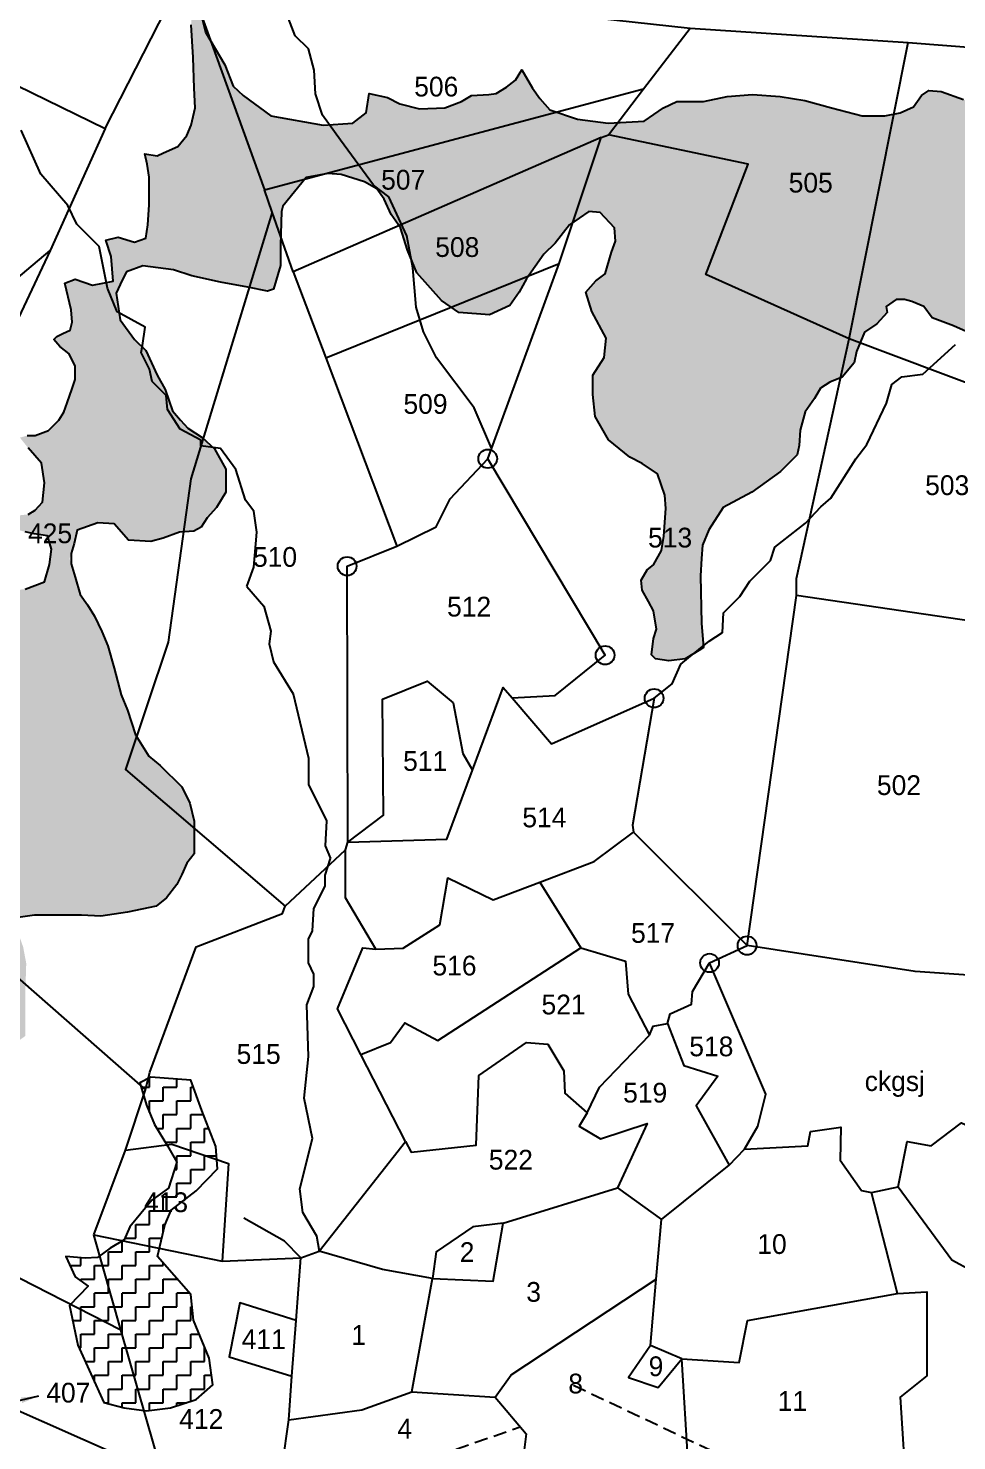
# Model space of a CAD drawing. Header units: metres. Extents: x 287585 to 289459, y 1999646 to 2003273.
# Drawn here: x 288528 to 288870, y 2001713 to 2002233 of the extents above; entities that cross this region are included whole.
import ezdxf
from ezdxf.enums import TextEntityAlignment as Align

# ---------------------------------------------------------------- set-up
doc = ezdxf.new("R2010")
doc.units = ezdxf.units.M
doc.header["$MEASUREMENT"] = 0
doc.linetypes.add('DASHED', pattern=[0.75, 0.5, -0.25])
for name, color, linetype in [('LINE_FOOTPATH', 1, 'DASHED'), ('LINE_WATER', 4, 'Continuous'), ('POLY_HATCH', 12, 'Continuous'), ('POLY_PARCEL', 6, 'Continuous'), ('SYM_ARROW', 1, 'Continuous'), ('SYM_STONE', 1, 'Continuous'), ('TEXT_MAPIN', 7, 'Continuous'), ('TEXT_PARCEL', 7, 'Continuous')]:
    doc.layers.add(name, color=color, linetype=linetype)
doc.styles.get("Standard").update_dxf_attribs({"font": 'arial.ttf'})
doc.styles.add('TEXT_MAP', font='')
doc.styles.get('TEXT_MAP').set_extended_font_data('Kruti Dev 050')
doc.dimstyles.get("Standard").update_dxf_attribs({"dimtxt": 0.18, "dimasz": 0.18, "dimexe": 0.18, "dimexo": 0.0625, "dimgap": 0.09, "dimtad": 0, "dimtih": 1, "dimtoh": 1, "dimdec": 4, "dimzin": 0, "dimdsep": 46, "dimtxsty": 'Standard', "dimcen": 0.09, "dimadec": 0, "dimazin": 0, "dimtfac": 1, "dimtdec": 4, "dimtofl": 0, "dimtmove": 0, "dimatfit": 3, "dimfxl": 0, "dimtolj": 1, "dimtzin": 0, "dimarcsym": 0})
pattern_1 = [(0, (287074.561, 1999435.934), (5.1625404, 5.1625404), [5.16254, -5.16254]), (90, (287079.7237, 1999435.934), (-5.1625404, 5.1625404), [5.16254, -5.16254])]

# ---------------------------------------------------------------- blocks, each defined once
blk = doc.blocks.new('STONE')
blk.add_circle((0, 0), 0.851)
blk = doc.blocks.new('TEXTARROW')
blk.add_leader([(0.04, -0.01), (8.68, -0.01)], dimstyle='Standard', override={"dimtxt": 2.5, "dimasz": 2.5, "dimexe": 1.25, "dimexo": 0.625, "dimgap": 0.625, "dimtad": 1, "dimtih": 0, "dimtoh": 0, "dimzin": 8, "dimcen": 2.5, "dimtofl": 1})
blk = doc.blocks.new('9678')
at = {"layer": 'POLY_HATCH'}
h = blk.add_hatch(dxfattribs=at)
h.set_pattern_fill('ZIGZAG', color=256, scale=41.300323, style=0)
h.set_pattern_definition(pattern_1)
h.paths.add_polyline_path([(288958.32, 2002208.37), (288953.7, 2002214.92), (288948.31, 2002222.61), (288941.26, 2002236.58), (288939.34, 2002230.04), (288936.26, 2002226.96), (288931.64, 2002224.26), (288926.24, 2002223.49), (288918.54, 2002223.88), (288912.38, 2002226.19), (288905.83, 2002228.88), (288897.36, 2002231.96), (288892.74, 2002232.35), (288890.05, 2002230.42), (288886.96, 2002226.19), (288881.96, 2002223.88), (288876.18, 2002222.72), (288867.71, 2002222.72), (288856.16, 2002225.8), (288846.14, 2002228.5), (288836.9, 2002230.04), (288826.5, 2002230.81), (288816.88, 2002230.04), (288808.02, 2002228.11), (288798.01, 2002228.11), (288793, 2002225.8), (288785.68, 2002220.8), (288772.21, 2002220.03), (288760.65, 2002221.57), (288750.25, 2002225.03), (288746.4, 2002229.27), (288743.71, 2002233.12), (288739.65, 2002240.05), (288737.34, 2002236.2), (288733.87, 2002233.5), (288730.02, 2002231.19), (288727.32, 2002230.81), (288720.78, 2002230.42), (288716.93, 2002228.11), (288710.77, 2002225.8), (288701.14, 2002225.42), (288693.82, 2002227.34), (288689.2, 2002229.65), (288682.27, 2002231.19), (288681.11, 2002223.88), (288676.11, 2002220.03), (288664.94, 2002219.26), (288645.3, 2002222.73), (288634.9, 2002230.42), (288631.05, 2002233.89), (288627.97, 2002241.97), (288620.65, 2002254.29), (288618.34, 2002263.91), (288616.03, 2002265.83), (288615.26, 2002256.98), (288616.03, 2002244.66), (288616.42, 2002233.12), (288616.8, 2002225.8), (288615.26, 2002219.26), (288613.72, 2002215.41), (288610.26, 2002211.18), (288604.86, 2002208.87), (288602.55, 2002207.72), (288597.93, 2002208.49), (288598.7, 2002204.64), (288599.47, 2002199.63), (288599.47, 2002189.24), (288599.02, 2002181.73), (288598.25, 2002176.73), (288594.01, 2002175.19), (288587.85, 2002177.11), (288583.23, 2002175.96), (288585.16, 2002169.8), (288585.93, 2002160.56), (288578.23, 2002159.02), (288571.68, 2002161.33), (288567.83, 2002159.79), (288570.14, 2002149.79), (288570.52, 2002145.17), (288569.75, 2002142.09), (288567.06, 2002140.93), (288564.75, 2002139.78), (288563.59, 2002138.62), (288565.9, 2002135.93), (288569.37, 2002133.24), (288571.68, 2002128.62), (288571.68, 2002123.61), (288570.52, 2002120.15), (288568.6, 2002114.76), (288566.86, 2002109.57), (288561.67, 2002104.37), (288556.66, 2002102.45), (288553.58, 2002102.45), (288550.88, 2002101.68), (288553.96, 2002097.83), (288558.97, 2002092.05), (288560.13, 2002084.74), (288559.36, 2002077.43), (288555.46, 2002072.98), (288550.5, 2002072.43), (288537.4, 2002075.12), (288540.87, 2002070.89), (288547.03, 2002067.81), (288552.81, 2002066.27), (288556.27, 2002065.5), (288561.28, 2002064.73), (288562.82, 2002059.73), (288562.05, 2002053.95), (288560.13, 2002047.41), (288552.81, 2002044.72), (288546.65, 2002043.95), (288530.86, 2002043.95), (288521.94, 2002041.02), (288512.31, 2002032.94), (288509.61, 2002027.17), (288507.3, 2002020.62), (288506.53, 2002013.31), (288510.77, 2002008.69), (288514.23, 2002006), (288523.09, 2002002.92), (288526.17, 2001999.46), (288527.71, 2001995.22), (288525.4, 2001991.37), (288520.01, 2001987.53), (288515, 2001984.06), (288513.85, 2001980.98), (288520.39, 2001970.98), (288522.71, 2001963.28), (288523.86, 2001954.43), (288522.32, 2001948.27), (288519.24, 2001943.65), (288510.77, 2001942.5), (288497.29, 2001942.11), (288493.82, 2001942.88), (288486.12, 2001943.65), (288473.41, 2001946.34), (288468.79, 2001947.11), (288470.72, 2001941.73), (288472.64, 2001935.18), (288472.64, 2001926.72), (288469.56, 2001919.4), (288466.87, 2001919.02), (288459.55, 2001924.41), (288453.39, 2001933.26), (288451.08, 2001943.65), (288447.61, 2001949.04), (288442.6, 2001950.19), (288439.14, 2001946.34), (288432.59, 2001941.73), (288429.51, 2001940.19), (288426.05, 2001940.57), (288423.74, 2001942.88), (288420.65, 2001945.96), (288419.45, 2001943.16), (288417.14, 2001941.24), (288414.83, 2001938.16), (288412.9, 2001934.69), (288407.89, 2001932), (288405.2, 2001929.3), (288401.35, 2001925.46), (288401.73, 2001920.84), (288403.66, 2001913.91), (288404.43, 2001909.68), (288414.06, 2001904.29), (288421.76, 2001898.13), (288429.46, 2001898.51), (288436.97, 2001902.72), (288451.22, 2001904.65), (288458.15, 2001905.42), (288471.63, 2001903.88), (288483.56, 2001898.49), (288488.57, 2001892.33), (288495.89, 2001881.17), (288506.28, 2001873.09), (288513.6, 2001869.62), (288521.3, 2001867.31), (288537.48, 2001870.39), (288545.56, 2001871.16), (288552.88, 2001876.55), (288552.88, 2001886.56), (288552.88, 2001891.95), (288553.27, 2001903.88), (288552.11, 2001910.03), (288550.19, 2001915.42), (288550.19, 2001921.2), (288556.35, 2001921.97), (288562.51, 2001921.97), (288574.06, 2001921.97), (288581.38, 2001921.58), (288591.39, 2001923.12), (288596.78, 2001924.28), (288602.17, 2001925.43), (288606.02, 2001928.51), (288609.88, 2001933.51), (288611.8, 2001937.36), (288613.73, 2001941.59), (288616.42, 2001945.06), (288616.42, 2001953.14), (288616.42, 2001957.37), (288614.81, 2001964.14), (288611.73, 2001970.29), (288603.64, 2001978.38), (288599.41, 2001981.84), (288594.4, 2001989.92), (288591.32, 2001999.16), (288589.01, 2002004.93), (288586.31, 2002014.94), (288584, 2002023.41), (288581.69, 2002028.8), (288579, 2002034.57), (288576.3, 2002038.8), (288573.61, 2002042.65), (288571.68, 2002049.19), (288569.55, 2002056.1), (288571.3, 2002061.89), (288572.45, 2002066.9), (288580.15, 2002069.59), (288586.31, 2002069.21), (288591.71, 2002063.05), (288600.18, 2002062.66), (288604.8, 2002063.82), (288610.96, 2002066.13), (288616.35, 2002066.51), (288619.05, 2002068.05), (288621.36, 2002071.52), (288624.82, 2002075.37), (288628.29, 2002081.14), (288628.3, 2002089.79), (288624.06, 2002097.49), (288619.44, 2002101.73), (288614.05, 2002105.19), (288611.35, 2002108.27), (288608.27, 2002111.73), (288605.58, 2002119.81), (288602.5, 2002125.2), (288598.26, 2002134.44), (288594.03, 2002138.67), (288588.63, 2002145.99), (288587.09, 2002155.99), (288589.4, 2002161), (288590.94, 2002164.08), (288597.11, 2002166.38), (288608.66, 2002164.85), (288615.59, 2002162.54), (288626.37, 2002160.23), (288636.63, 2002158.34), (288643.95, 2002156.8), (288646.26, 2002157.57), (288648.96, 2002166.42), (288648.96, 2002174.12), (288649.39, 2002188.33), (288658.58, 2002199.52), (288666.67, 2002201.06), (288671.68, 2002200.68), (288680.53, 2002197.98), (288685.15, 2002195.29), (288687.85, 2002191.44), (288690.55, 2002185.67), (288694.01, 2002180.67), (288696.71, 2002172.2), (288700.17, 2002163.73), (288709.42, 2002153.34), (288715.96, 2002148.72), (288727.52, 2002147.95), (288735.22, 2002151.41), (288738.68, 2002156.42), (288741.38, 2002161.42), (288747.93, 2002170.66), (288752.16, 2002174.89), (288757.55, 2002181.82), (288764.87, 2002186.82), (288769.11, 2002186.44), (288774.5, 2002180.67), (288774.88, 2002175.66), (288773.34, 2002171.43), (288771.03, 2002163.35), (288767.57, 2002160.65), (288763.71, 2002156.42), (288766.03, 2002149.11), (288771.42, 2002139.1), (288770.65, 2002131.79), (288766.41, 2002125.24), (288766.41, 2002117.93), (288767.24, 2002109.67), (288772.24, 2002100.82), (288780.33, 2002094.28), (288784.95, 2002091.97), (288790.73, 2002088.12), (288793.43, 2002080.04), (288793.81, 2002075.03), (288793.04, 2002064.64), (288792.27, 2002059.25), (288789.19, 2002053.86), (288786.88, 2002051.94), (288784.57, 2002048.09), (288784.95, 2002044.24), (288787.26, 2002040.01), (288789.19, 2002036.54), (288790.34, 2002029.62), (288789.19, 2002026.15), (288788.42, 2002020), (288789.96, 2002018.46), (288794.97, 2002017.69), (288801.13, 2002018.46), (288806.9, 2002021.92), (288808.06, 2002022.69), (288807.29, 2002031.93), (288806.9, 2002049.63), (288807.29, 2002056.17), (288807.67, 2002061.18), (288809.98, 2002066.95), (288815.38, 2002075.42), (288826.16, 2002081.19), (288836.94, 2002088.89), (288843.18, 2002095.22), (288843.95, 2002098.68), (288844.33, 2002104.46), (288846.26, 2002111.38), (288849.72, 2002116.39), (288852.03, 2002120.24), (288855.5, 2002122.55), (288860.12, 2002124.47), (288864.74, 2002129.86), (288865.51, 2002134.09), (288868.59, 2002141.4), (288873.22, 2002144.48), (288877.07, 2002148.72), (288876.68, 2002151.03), (288880.53, 2002153.72), (288884.46, 2002153.72), (288890.93, 2002151.03), (288894.01, 2002146.79), (288902.1, 2002143.71), (288912.5, 2002139.1), (288924.05, 2002134.86), (288928.28, 2002132.55), (288934.45, 2002131.4), (288937.91, 2002132.17), (288940.99, 2002133.71), (288947.15, 2002138.33), (288953.7, 2002143.71), (288960.63, 2002149.87), (288963.71, 2002154.87), (288965.25, 2002159.49), (288966.41, 2002170.27), (288967.95, 2002180.28), (288968.33, 2002189.9), (288964.48, 2002196.44)])
h = blk.add_hatch(dxfattribs=at)
h.set_pattern_fill('ZIGZAG', color=256, scale=41.300323, style=0)
h.set_pattern_definition(pattern_1)
h.paths.add_polyline_path([(288582.44, 2001738.69), (288590.09, 2001736.6), (288598.44, 2001735.56), (288607.48, 2001736.6), (288617.22, 2001739.73), (288623.47, 2001745.29), (288622.08, 2001755.37), (288616.17, 2001769.61), (288615.13, 2001779.34), (288602.61, 2001793.59), (288606.45, 2001809.9), (288617.22, 2001818.27), (288625.21, 2001826.61), (288624.52, 2001834.95), (288619.3, 2001848.5), (288615.13, 2001859.97), (288600.18, 2001861.01), (288596, 2001858.92), (288598.44, 2001850.58), (288601.57, 2001843.29), (288606.44, 2001835.29), (288609.91, 2001829.04), (288606.78, 2001819.31), (288600.53, 2001814.79), (288592.18, 2001804.71), (288590.09, 2001799.85), (288584.88, 2001796.72), (288580.01, 2001793.24), (288575.49, 2001792.9), (288568.19, 2001793.59), (288571.67, 2001785.95), (288576.53, 2001782.47), (288569.58, 2001775.17), (288572.71, 2001760.23)])
at = {"layer": 'LINE_FOOTPATH', "ltscale": 10, "flags": 128}
for points in [[(288759.07, 2001745.18), (288818.68, 2001716.96), (288895.78, 2001703.97), (288956.29, 2001674.85), (288986.32, 2001662.3), (289010.79, 2001659.51), (289017.51, 2001656.38), (289129.12, 2001576.19), (289154.67, 2001558.27), (289205.77, 2001566.78), (289241.63, 2001568.37)], [(288646.43, 2001690.8), (288697.66, 2001715.16), (288739.11, 2001729.51)]]:
    blk.add_lwpolyline(points, dxfattribs=at)
at = {"layer": 'LINE_WATER'}
for points in [[(288728.3, 2002097.73), (288721.8, 2002112.96), (288707.53, 2002131.67), (288702.63, 2002141.47), (288699.96, 2002150.83), (288698.62, 2002165.53), (288696.39, 2002177.56), (288689.7, 2002192.26), (288683.91, 2002196.72), (288671.42, 2002213.65), (288664.74, 2002223.01), (288662.06, 2002231.03), (288661.62, 2002239.94), (288659.39, 2002247.96), (288654.48, 2002252.86), (288649.13, 2002266.67)], [(288558.75, 2002200.85), (288551.36, 2002217.38)], [(288636.3, 2002045.65), (288638.92, 2002053), (288639.97, 2002066.11), (288638.92, 2002073.98), (288635.78, 2002078.17), (288632.11, 2002089.71), (288626.34, 2002097.58), (288618.99, 2002098.63), (288618.99, 2002100.73), (288611.13, 2002104.92), (288606.4, 2002112.27), (288605.88, 2002117.51), (288600.63, 2002122.76), (288599.59, 2002127.48), (288596.44, 2002133.77), (288596.96, 2002136.39), (288598.01, 2002143.21), (288587.52, 2002148.98), (288583.85, 2002157.9), (288580.7, 2002173.64), (288572.31, 2002182.03), (288568.95, 2002189.02), (288558.75, 2002200.85)], [(288789.42, 2002003.63), (288796.17, 2002009.02), (288799.46, 2002016.42), (288802.34, 2002018.89), (288810.16, 2002025.06), (288815.1, 2002028.35), (288815.51, 2002035.75), (288821.68, 2002041.92), (288825.38, 2002047.68), (288833.2, 2002055.49), (288834.85, 2002060.43), (288846.37, 2002069.48), (288852.13, 2002075.64), (288855.84, 2002078.93), (288865.3, 2002093.74), (288869.42, 2002099.09), (288876.82, 2002114.72), (288878.88, 2002121.71), (288882.59, 2002124.59), (288890.51, 2002125.63), (288902.85, 2002136.74)], [(288636.3, 2002045.65), (288642.6, 2002038.31), (288645.22, 2002028.87), (288644.69, 2002024.15), (288646.27, 2002017.33), (288653.61, 2002005.27), (288659.38, 2001981.14), (288659.38, 2001971.17), (288666.2, 2001957.54), (288665.67, 2001948.09), (288667.77, 2001943.37)], [(288663.58, 2001795.46), (288662.53, 2001801.23), (288657.28, 2001810.15), (288656.23, 2001819.06), (288660.95, 2001837.95), (288657.81, 2001853.16), (288659.38, 2001868.89), (288658.86, 2001888.3), (288661.48, 2001895.12), (288661.48, 2001899.84), (288659.38, 2001904.04), (288659.38, 2001912.95), (288660.95, 2001916.1), (288661.48, 2001924.49), (288665.67, 2001932.88), (288665.67, 2001937.08), (288667.77, 2001943.37)], [(288656.58, 2001793.11), (288650.36, 2001799.41), (288635.13, 2001808.04)]]:
    blk.add_lwpolyline(points, dxfattribs=at)
at = {"layer": 'POLY_HATCH'}
for points in [[(288552.81, 2002044.72), (288560.13, 2002047.41), (288562.05, 2002053.95), (288562.82, 2002059.73), (288561.28, 2002064.73), (288556.27, 2002065.5), (288552.81, 2002066.27)], [(288553.96, 2002072.81), (288556.66, 2002074.35), (288559.36, 2002077.43), (288560.13, 2002084.74), (288558.97, 2002092.05), (288553.96, 2002097.83)], [(288553.58, 2002102.45), (288556.66, 2002102.45), (288561.67, 2002104.37), (288565.52, 2002108.22), (288567.44, 2002111.3), (288568.6, 2002114.76), (288570.52, 2002120.15), (288571.68, 2002123.61), (288571.68, 2002128.62), (288569.37, 2002133.24), (288565.9, 2002135.93), (288563.59, 2002138.62), (288564.75, 2002139.78), (288567.06, 2002140.93), (288569.75, 2002142.09), (288570.52, 2002145.17), (288570.14, 2002149.79), (288567.83, 2002159.79), (288571.68, 2002161.33), (288578.23, 2002159.02), (288585.93, 2002160.56), (288585.16, 2002169.8), (288583.23, 2002175.96), (288587.85, 2002177.11), (288594.01, 2002175.19), (288598.25, 2002176.73), (288599.02, 2002181.73), (288599.47, 2002189.24), (288599.47, 2002199.63), (288598.7, 2002204.64), (288597.93, 2002208.49), (288602.55, 2002207.72), (288604.86, 2002208.87), (288610.26, 2002211.18), (288613.72, 2002215.41), (288615.26, 2002219.26), (288616.8, 2002225.8), (288616.42, 2002233.12), (288616.03, 2002244.66), (288615.26, 2002256.98)], [(288618.34, 2002263.91), (288620.65, 2002254.29), (288627.97, 2002241.97), (288631.05, 2002233.89), (288634.9, 2002230.42), (288645.3, 2002222.73), (288664.94, 2002219.26), (288676.11, 2002220.03), (288681.11, 2002223.88), (288682.27, 2002231.19), (288689.2, 2002229.65), (288693.82, 2002227.34), (288701.14, 2002225.42), (288710.77, 2002225.8), (288716.93, 2002228.11), (288720.78, 2002230.42), (288727.32, 2002230.81), (288730.02, 2002231.19), (288733.87, 2002233.5), (288737.34, 2002236.2), (288739.65, 2002240.05), (288743.71, 2002233.12), (288746.4, 2002229.27), (288750.25, 2002225.03), (288760.65, 2002221.57), (288772.21, 2002220.03), (288785.68, 2002220.8), (288793, 2002225.8), (288798.01, 2002228.11), (288808.02, 2002228.11), (288816.88, 2002230.04), (288826.5, 2002230.81), (288836.9, 2002230.04), (288846.14, 2002228.5), (288856.16, 2002225.8), (288867.71, 2002222.72), (288876.18, 2002222.72), (288881.96, 2002223.88), (288886.96, 2002226.19), (288890.05, 2002230.42), (288892.74, 2002232.35), (288897.36, 2002231.96), (288905.83, 2002228.88)], [(288912.5, 2002139.1), (288902.1, 2002143.71), (288894.01, 2002146.79), (288890.93, 2002151.03), (288886.31, 2002152.95), (288883.61, 2002153.72), (288880.53, 2002153.72), (288876.68, 2002151.03), (288877.07, 2002148.72), (288873.22, 2002144.48), (288868.59, 2002141.4), (288865.51, 2002134.09), (288864.74, 2002129.86), (288860.12, 2002124.47), (288855.5, 2002122.55), (288852.03, 2002120.24), (288849.72, 2002116.39), (288846.26, 2002111.38), (288844.33, 2002104.46), (288843.95, 2002098.68), (288843.18, 2002095.22), (288836.94, 2002088.89), (288826.16, 2002081.19), (288815.38, 2002075.42), (288809.98, 2002066.95), (288807.67, 2002061.18), (288807.29, 2002056.17), (288806.9, 2002049.63), (288807.29, 2002031.93), (288808.06, 2002022.69), (288806.9, 2002021.92), (288801.13, 2002018.46), (288794.97, 2002017.69), (288789.96, 2002018.46), (288788.42, 2002020), (288789.19, 2002026.15), (288790.34, 2002029.62), (288789.19, 2002036.54), (288787.26, 2002040.01), (288784.95, 2002044.24), (288784.57, 2002048.09), (288786.88, 2002051.94), (288789.19, 2002053.86), (288792.27, 2002059.25), (288793.04, 2002064.64), (288793.81, 2002075.03), (288793.43, 2002080.04), (288790.73, 2002088.12), (288784.95, 2002091.97), (288780.33, 2002094.28), (288772.24, 2002100.82), (288767.24, 2002109.67), (288766.41, 2002117.93), (288766.41, 2002125.24), (288770.65, 2002131.79), (288771.42, 2002139.1), (288766.03, 2002149.11), (288763.71, 2002156.42), (288767.57, 2002160.65), (288771.03, 2002163.35), (288773.34, 2002171.43), (288774.88, 2002175.66), (288774.5, 2002180.67), (288769.11, 2002186.44), (288764.87, 2002186.82), (288757.55, 2002181.82), (288752.16, 2002174.89), (288747.93, 2002170.66), (288741.38, 2002161.42), (288738.68, 2002156.42), (288735.22, 2002151.41), (288727.52, 2002147.95), (288715.96, 2002148.72), (288709.42, 2002153.34), (288700.17, 2002163.73), (288696.71, 2002172.2), (288694.01, 2002180.67), (288690.55, 2002185.67), (288687.85, 2002191.44), (288685.15, 2002195.29), (288680.53, 2002197.98), (288671.68, 2002200.68), (288666.67, 2002201.06), (288658.58, 2002199.52), (288649.73, 2002188.75), (288649.34, 2002186.82), (288648.96, 2002174.12), (288648.96, 2002166.42), (288646.26, 2002157.57), (288643.95, 2002156.8), (288636.63, 2002158.34), (288626.37, 2002160.23), (288615.59, 2002162.54), (288608.66, 2002164.85), (288597.11, 2002166.38), (288590.94, 2002164.08), (288589.4, 2002161), (288587.09, 2002155.99), (288588.63, 2002145.99), (288594.03, 2002138.67), (288598.26, 2002134.44), (288602.5, 2002125.2), (288605.58, 2002119.81), (288608.27, 2002111.73), (288611.35, 2002108.27), (288614.05, 2002105.19), (288619.44, 2002101.73), (288624.06, 2002097.49), (288628.3, 2002089.79), (288628.29, 2002081.14), (288624.82, 2002075.37), (288621.36, 2002071.52), (288619.05, 2002068.05), (288616.35, 2002066.51), (288610.96, 2002066.13), (288604.8, 2002063.82), (288600.18, 2002062.66), (288591.71, 2002063.05), (288586.31, 2002069.21), (288580.15, 2002069.59), (288572.45, 2002066.9), (288571.3, 2002061.89), (288570.14, 2002058.05), (288570.14, 2002054.2), (288571.68, 2002049.19), (288573.61, 2002042.65), (288576.3, 2002038.8), (288579, 2002034.57), (288581.69, 2002028.8), (288584, 2002023.41), (288586.31, 2002014.94), (288589.01, 2002004.93), (288591.32, 2001999.16), (288594.4, 2001989.92), (288599.41, 2001981.84), (288603.64, 2001978.38), (288611.73, 2001970.29), (288614.81, 2001964.14), (288616.42, 2001957.37), (288616.42, 2001953.14), (288616.42, 2001945.06), (288613.73, 2001941.59), (288611.8, 2001937.36), (288609.88, 2001933.51), (288606.02, 2001928.51), (288602.17, 2001925.43), (288596.78, 2001924.28), (288591.39, 2001923.12), (288581.38, 2001921.58), (288574.06, 2001921.97), (288562.51, 2001921.97), (288556.35, 2001921.97), (288550.19, 2001921.2)], [(288582.44, 2001738.69), (288590.09, 2001736.6), (288598.44, 2001735.56), (288607.48, 2001736.6), (288617.22, 2001739.73), (288623.47, 2001745.29), (288622.08, 2001755.37), (288616.17, 2001769.61), (288615.13, 2001779.34), (288602.61, 2001793.59), (288605.39, 2001805.41), (288607.83, 2001810.97), (288617.22, 2001818.27), (288625.21, 2001826.61), (288624.52, 2001834.95), (288619.3, 2001848.5), (288615.13, 2001859.97), (288600.18, 2001861.01), (288596, 2001858.92), (288598.44, 2001850.58), (288601.57, 2001843.29), (288606.44, 2001835.29), (288606.44, 2001835.29), (288609.91, 2001829.04), (288606.78, 2001819.31), (288600.53, 2001814.79), (288592.18, 2001804.71), (288590.09, 2001799.85), (288584.88, 2001796.72), (288580.01, 2001793.24), (288575.49, 2001792.9), (288568.19, 2001793.59), (288571.67, 2001785.95), (288576.53, 2001782.47), (288569.58, 2001775.17), (288572.71, 2001760.23), (288582.44, 2001738.69)]]:
    blk.add_lwpolyline(points, dxfattribs=at)
at = {"layer": 'POLY_PARCEL'}
for points in [[(288582.98, 2002218.03), (288606.01, 2002263.16), (288611.69, 2002272.43)], [(288614.99, 2002272.11), (288642.87, 2002194.95)], [(288767.37, 2002259.59), (288802.96, 2002255.7)], [(288505.63, 2002255.74), (288582.98, 2002218.03)], [(288785.45, 2002232.89), (288802.96, 2002255.7)], [(288802.96, 2002255.7), (288885.02, 2002250.33)], [(288862.84, 2002138.81), (288885.02, 2002250.33)], [(288885.02, 2002250.33), (288980.3, 2002243.01)], [(288642.87, 2002194.95), (288785.45, 2002232.89)], [(288772.24, 2002215.66), (288785.45, 2002232.89)], [(288582.98, 2002218.03), (288562.21, 2002172.05)], [(288769.54, 2002214.62), (288653.7, 2002164.12)], [(288753.75, 2002167.21), (288769.54, 2002214.62)], [(288769.54, 2002214.62), (288772.24, 2002215.66)], [(288862.84, 2002138.81), (288808.92, 2002163.1), (288824.83, 2002204.62), (288772.24, 2002215.66)], [(288645.81, 2002186.58), (288642.87, 2002194.95)], [(288645.81, 2002186.58), (288615.18, 2002086.25), (288606.63, 2002024.76), (288590.55, 2001976.88), (288650.6, 2001925.39)], [(288653.7, 2002164.12), (288645.81, 2002186.58)], [(288443.73, 2002058.72), (288440.56, 2002046.76), (288460.28, 2002040.07), (288456.41, 2002050.98), (288465.57, 2002090.75), (288562.21, 2002172.05)], [(288562.21, 2002172.05), (288485.76, 2002009.69)], [(288653.7, 2002164.12), (288665.95, 2002131.66)], [(288665.95, 2002131.66), (288753.75, 2002167.21)], [(288726.84, 2002093.74), (288753.75, 2002167.21)], [(288842.93, 2002042.32), (288842.95, 2002048.7), (288862.84, 2002138.81)], [(288952.2, 2002105.2), (288862.84, 2002138.81)], [(288665.95, 2002131.66), (288692.68, 2002060.86)], [(288692.68, 2002060.86), (288707.48, 2002068.16), (288712.73, 2002078.66), (288726.84, 2002093.74)], [(288735.98, 2002003.75), (288752.17, 2002004.72), (288770.99, 2002019.83), (288726.84, 2002093.74)], [(288674.29, 2001949.54), (288673.97, 2002053.32), (288692.68, 2002060.86)], [(288824.39, 2001910.59), (288842.93, 2002042.32)], [(288939.37, 2002028.11), (288842.93, 2002042.32)], [(288674.29, 2001949.54), (288687.6, 2001959.64), (288687.26, 2002003.3), (288704.06, 2002010.01), (288713.81, 2002001.95), (288717.51, 2001982.81), (288721.12, 2001976.63)], [(288721.12, 2001976.63), (288732.63, 2002007.66), (288735.98, 2002003.75)], [(288735.98, 2002003.75), (288750.78, 2001986.5), (288789.42, 2002003.63), (288781.36, 2001955.94), (288781.69, 2001953.25)], [(288674.29, 2001949.54), (288711.46, 2001950.57), (288721.12, 2001976.63)], [(288746.41, 2001934.45), (288766.91, 2001942.17), (288781.69, 2001953.25)], [(288781.69, 2001953.25), (288824.39, 2001910.59)], [(288491.39, 2001949.85), (288598.11, 2001856.34)], [(288650.6, 2001925.39), (288673.31, 2001946.59)], [(288673.31, 2001946.59), (288674.29, 2001949.54)], [(288684.79, 2001909.2), (288673.31, 2001928.55), (288673.31, 2001946.59)], [(288684.79, 2001909.2), (288694.99, 2001909.59), (288708.77, 2001918.32), (288711.79, 2001936.12), (288728.93, 2001927.73), (288746.41, 2001934.45)], [(288746.41, 2001934.45), (288761.87, 2001909.75)], [(288598.11, 2001856.34), (288599.75, 2001862.9), (288617.14, 2001910.13), (288649.63, 2001922.59), (288650.6, 2001925.39)], [(288679.18, 2001869.57), (288670.35, 2001886.76), (288679.87, 2001909.72), (288684.79, 2001909.2)], [(288679.18, 2001869.57), (288690.29, 2001874.15), (288695.67, 2001881.53), (288708.1, 2001874.82), (288761.87, 2001909.75)], [(288761.87, 2001909.75), (288778.68, 2001904.71), (288779.69, 2001892.28), (288787.75, 2001876.83)], [(288810.27, 2001904.04), (288824.39, 2001910.59)], [(288918.53, 2001898.66), (288887.59, 2001900.87), (288824.39, 2001910.59)], [(288794.47, 2001881.2), (288795.48, 2001884.89), (288803.55, 2001888.59), (288803.88, 2001893.29), (288810.27, 2001904.04)], [(288823.42, 2001834.03), (288828.47, 2001842.58), (288831.49, 2001854.67), (288810.27, 2001904.04)], [(288787.75, 2001876.83), (288789.1, 2001880.19), (288794.47, 2001881.2)], [(288794.47, 2001881.2), (288800.58, 2001865.42), (288813.35, 2001861.39), (288805.28, 2001850.3), (288817.71, 2001827.98)], [(288695.95, 2001836.91), (288698.02, 2001832.83), (288722.56, 2001835.52), (288723.56, 2001861.72), (288741.37, 2001874.15), (288749.44, 2001873.47), (288755.49, 2001863.4), (288755.83, 2001855), (288764.23, 2001847.61)], [(288764.23, 2001847.61), (288768.93, 2001857.35), (288787.75, 2001876.83)], [(288695.95, 2001836.91), (288679.18, 2001869.57)], [(288590.55, 2001833.57), (288598.11, 2001856.34)], [(288764.23, 2001847.61), (288761.26, 2001842.58), (288769.32, 2001837.87), (288786.8, 2001843.58), (288775.71, 2001819.4)], [(288823.42, 2001834.03), (288847.29, 2001835.19), (288848.3, 2001840.56), (288859.72, 2001842.24), (288859.39, 2001829.81), (288867.45, 2001818.39), (288871.15, 2001817.72)], [(288881.23, 2001819.74), (288884.59, 2001836.87), (288893.66, 2001835.19), (288905.09, 2001843.92), (288915.51, 2001839.22), (288925.52, 2001825.73)], [(288590.55, 2001833.57), (288607.98, 2001835.83), (288629.31, 2001828.62), (288627.01, 2001791.89)], [(288663.46, 2001795.59), (288695.95, 2001836.91)], [(288578.73, 2001801.76), (288590.55, 2001833.57)], [(288817.71, 2001827.98), (288823.42, 2001834.03)], [(288792.17, 2001807.49), (288817.71, 2001827.98)], [(288486.09, 2001818.58), (288588.9, 2001766.01)], [(288732.62, 2001806.14), (288775.71, 2001819.4)], [(288775.71, 2001819.4), (288792.17, 2001807.49)], [(288871.15, 2001817.72), (288881.23, 2001819.74)], [(288881.23, 2001819.74), (288901.46, 2001792.37), (288916.25, 2001784.31)], [(288880.96, 2001779.61), (288871.15, 2001817.72)], [(288732.62, 2001806.14), (288721.19, 2001804.8), (288707.42, 2001795.4), (288706.07, 2001785.32)], [(288706.07, 2001785.32), (288728.92, 2001784.31), (288732.62, 2001806.14)], [(288790.25, 2001785), (288792.17, 2001807.49)], [(288578.73, 2001801.76), (288627.01, 2001791.89)], [(288588.9, 2001766.01), (288578.73, 2001801.76)], [(288627.01, 2001791.89), (288656.58, 2001793.11)], [(288654.8, 2001769.54), (288656.58, 2001793.11)], [(288656.58, 2001793.11), (288663.46, 2001795.59)], [(288706.07, 2001785.32), (288687.25, 2001788.68), (288663.46, 2001795.59)], [(288698.34, 2001742.67), (288706.07, 2001785.32)], [(288729.6, 2001740.65), (288735.65, 2001749.05), (288790.25, 2001785)], [(288788.13, 2001760.13), (288790.25, 2001785)], [(288654.8, 2001769.54), (288633.58, 2001776.14), (288629.64, 2001755.81), (288653.22, 2001748.6)], [(288799.9, 2001755.1), (288821.48, 2001753.75), (288824.5, 2001769.53), (288880.96, 2001779.61)], [(288880.96, 2001779.61), (288892.05, 2001780.28), (288892.05, 2001748.71), (288881.97, 2001740.65), (288884.36, 2001703.33)], [(288604.46, 2001711.43), (288588.9, 2001766.01)], [(288653.22, 2001748.6), (288654.8, 2001769.54)], [(288788.13, 2001760.13), (288779.81, 2001748.04), (288790.9, 2001744.34), (288799.9, 2001755.1)], [(288799.9, 2001755.1), (288788.13, 2001760.13)], [(288802.25, 2001716), (288799.9, 2001755.1)], [(288651.98, 2001732.11), (288653.22, 2001748.6)], [(288651.98, 2001732.11), (288679.52, 2001735.95), (288698.34, 2001742.67)], [(288698.34, 2001742.67), (288729.6, 2001740.65)], [(288729.6, 2001740.65), (288741.36, 2001726.88), (288740.35, 2001718.82)], [(288604.46, 2001711.43), (288544.54, 2001738.07)], [(288649.61, 2001715.32), (288651.98, 2001732.11)]]:
    blk.add_lwpolyline(points, dxfattribs=at)
at = {"layer": 'SYM_ARROW', "xscale": 2.633012020404379, "yscale": 2.633012020404379, "zscale": 2.633012020404379, "rotation": 193.0717917470493}
blk.add_blockref('TEXTARROW', (288558.01, 2001741.02), dxfattribs=at)
at = {"layer": 'SYM_STONE', "xscale": 4.130032322857219, "yscale": 4.130032322857219, "zscale": 4.130032322857219}
for p in [(288726.84, 2002093.74), (288673.97, 2002053.32), (288770.99, 2002019.83), (288789.42, 2002003.63), (288824.39, 2001910.59), (288810.27, 2001904.04)]:
    blk.add_blockref('STONE', p, dxfattribs=at)
at = {"layer": 'TEXT_MAPIN', "style": 'TEXT_MAP'}
blk.add_text('ckgsj', height=7.434, dxfattribs=at).set_placement((288868.64, 2001855.86))
at = {"layer": 'TEXT_PARCEL', "style": 'TEXT_MAP'}
for s, height, p in [('506', 7.434, (288707.49, 2002233.77)), ('507', 7.434, (288695.05, 2002198.72)), ('505', 7.434, (288848.34, 2002197.62)), ('508', 7.434, (288715.4, 2002173.4)), ('509', 7.434, (288703.44, 2002114.37)), ('503', 7.434, (288899.67, 2002083.8)), ('425', 7.434, (288562.23, 2002065.69)), ('513', 7.434, (288795.45, 2002064.08)), ('510', 7.434, (288646.85, 2002056.81)), ('512', 7.434, (288719.85, 2002038.1)), ('511', 7.434, (288703.31, 2001979.97)), ('502', 7.434, (288881.53, 2001970.94)), ('514', 7.434, (288748.16, 2001958.74)), ('517', 7.434, (288789.05, 2001915.28)), ('516', 7.434, (288714.34, 2001903.06)), ('521', 7.434, (288755.37, 2001888.4)), ('515', 7.434, (288640.68, 2001869.72)), ('518', 7.434, (288810.96, 2001872.65)), ('519', 7.434, (288786.07, 2001855.23)), ('522', 7.434, (288735.55, 2001830.01)), ('413', 7.434, (288605.84, 2001814)), ('2', 7.43, (288719.09, 2001795.3)), ('10', 7.434, (288833.77, 2001798.27)), ('3', 7.43, (288744.12, 2001780.27)), ('411', 7.434, (288642.6, 2001762.46)), ('1', 7.43, (288678.3, 2001764.05)), ('9', 7.43, (288790.14, 2001752.29)), ('8', 7.43, (288759.92, 2001745.79)), ('407', 7.434, (288569.09, 2001742.36)), ('11', 7.434, (288841.46, 2001739.23)), ('412', 7.434, (288619.09, 2001732.51)), ('4', 7.43, (288695.61, 2001728.82))]:
    blk.add_text(s, height=height, dxfattribs=at).set_placement(p, align=Align.MIDDLE)
blk = doc.blocks.new('3147')
at = {"xscale": 0.9782491687043918, "yscale": 0.9782491687043918, "zscale": 0.9782491687043918}
blk.add_blockref('9678', (6250.14, 43527.99), dxfattribs=at)

msp = doc.modelspace()

# ---------------------------------------------------------------- block references
msp.add_blockref('3147', (0, 0))

doc.saveas('drawing.dxf')
